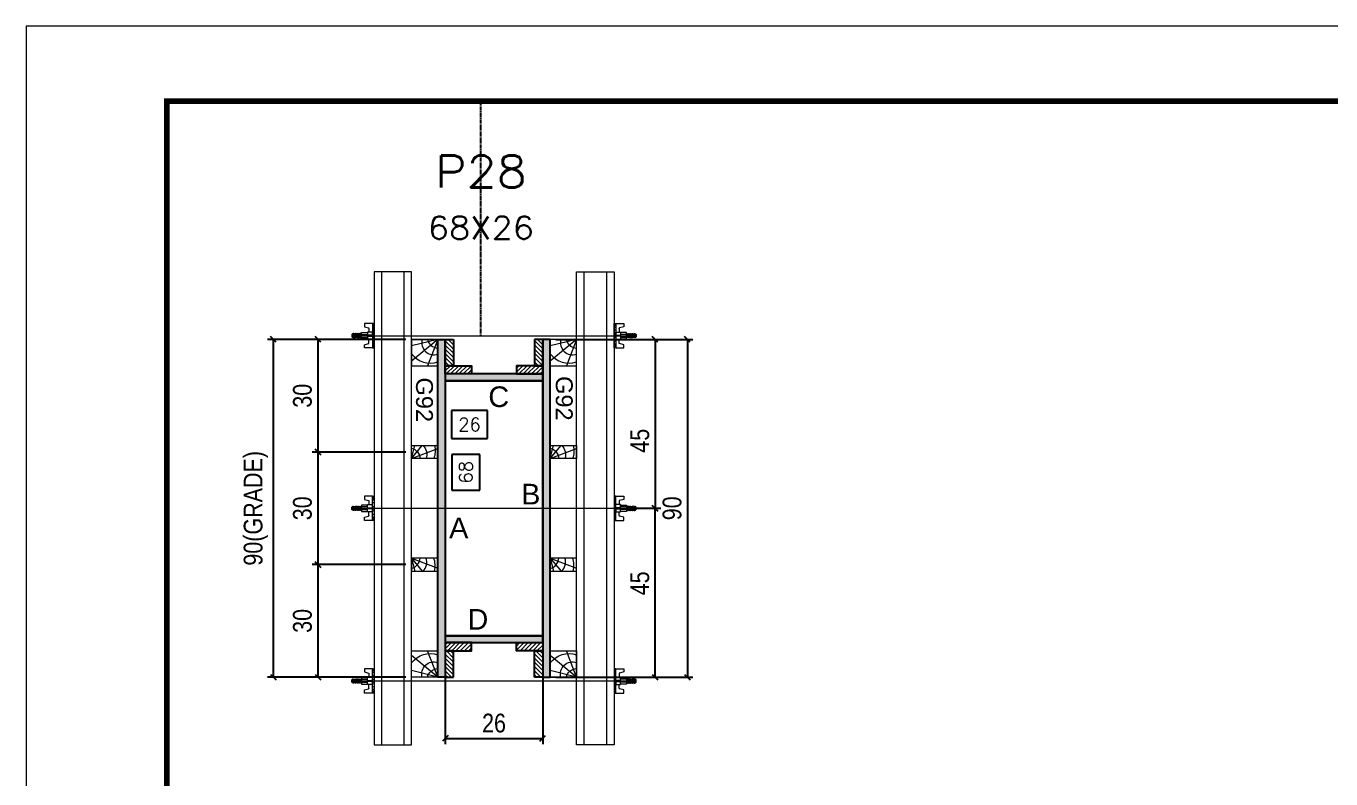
# Model space of a CAD drawing. Extents: x 808 to 7089, y -98 to 17032.
# Drawn here: x 808 to 1504, y 7443 to 7844 of the extents above; entities that cross this region are included whole.
import ezdxf
from ezdxf.enums import TextEntityAlignment as Align

# ---------------------------------------------------------------- set-up
doc = ezdxf.new("R2010")
doc.units = 0
doc.linetypes.add('DASHED', pattern=[0.75, 0.5, -0.25])
doc.linetypes.add('HIDDEN', pattern=[0.375, 0.25, -0.125])
for name, color, linetype in [('CHAPA', 1, 'Continuous'), ('Cota Seção (2x)', 241, 'Continuous'), ('MEIO_PONT', 93, 'Continuous'), ('Painéis', 200, 'Continuous'), ('SARRAFO', 251, 'Continuous'), ('Texto de Titulo', 7, 'Continuous'), ('Texto Qtd Sarr', 242, 'Continuous'), ('TEXTO_GERAL', 7, 'Continuous')]:
    doc.layers.add(name, color=color, linetype=linetype)
for name, color, linetype, lineweight in [('Folhas', 255, 'Continuous', 9), ('Hachura', 251, 'Continuous', 9), ('Madeira', 126, 'Continuous', 18), ('Perfil Metálico', 224, 'Continuous', 18), ('SARRAFO DE PRESSAO', 251, 'DASHED', 9), ('Texto Seção', 7, 'Continuous', 15)]:
    doc.layers.add(name, color=color, linetype=linetype, lineweight=lineweight)
doc.styles.add('ARIAL', font='arial.ttf')
doc.styles.add('COTA TECNICA 2X', font='techl___.ttf', dxfattribs={"height": 10})
doc.styles.add('ROMANS', font='romans.shx')
doc.styles.add('SANSSERIF', font='sas_____.pfb')
doc.dimstyles.new('SECAO PILAR', dxfattribs={"dimtxt": 10, "dimasz": 3, "dimexe": 3, "dimexo": 3, "dimgap": 3, "dimtad": 1, "dimdec": 1, "dimlfac": 0.5, "dimzin": 12, "dimdsep": 46, "dimtxsty": 'COTA TECNICA 2X', "dimblk1": 'OBLIQUE', "dimblk2": 'OBLIQUE', "dimsah": 1, "dimcen": 0.9, "dimclrd": 256, "dimclre": 256, "dimclrt": 256, "dimadec": 1, "dimazin": 3, "dimtfac": 1, "dimtdec": 1, "dimtmove": 0, "dimatfit": 3, "dimfxl": 1, "dimtolj": 1, "dimtzin": 12, "dimarcsym": 0})
doc.dimstyles.new('SECÇÃO 2', dxfattribs={"dimtxt": 7, "dimasz": 6, "dimexe": 0.18, "dimexo": 2, "dimgap": -4, "dimtad": 3, "dimdec": 1, "dimlfac": 0.5, "dimzin": 12, "dimdsep": 46, "dimtxsty": 'ROMANS', "dimblk": 'ARCHTICK', "dimcen": 0.09, "dimse1": 1, "dimse2": 1, "dimsd1": 1, "dimsd2": 1, "dimclrd": 180, "dimclre": 5, "dimclrt": 1, "dimadec": 0, "dimazin": 3, "dimtfac": 1, "dimtdec": 1, "dimtofl": 0, "dimtmove": 0, "dimatfit": 3, "dimldrblk": 'ARCHTICK', "dimfxl": 1, "dimtolj": 1, "dimtzin": 0, "dimarcsym": 0})

# ---------------------------------------------------------------- blocks, each defined once
blk = doc.blocks.new('9999999999')
at = {"layer": 'Folhas'}
blk.add_lwpolyline([(98138.98, 34190.21), (99623.98, 34190.21), (99623.98, 35240.21), (98138.98, 35240.21)], close=True, dxfattribs=at)
at = {"layer": 'Folhas', "color": 30, "const_width": 3}
blk.add_lwpolyline([(98213.98, 34230.21), (99583.98, 34230.21), (99583.98, 35200.21), (98213.98, 35200.21)], close=True, dxfattribs=at)
blk = doc.blocks.new('titulo1')
at = {"layer": 'Defpoints', "color": 252, "linetype": 'HIDDEN', "ltscale": 2}
blk.add_line((0, 0), (0, 125), dxfattribs=at)
at = {"layer": 'Defpoints', "style": 'ROMANS', "oblique": 15}
blk.add_attdef('FOLHA', text='', height=10, dxfattribs=at).set_placement((0, 15.58), align=Align.MIDDLE_CENTER)
at = {"layer": 'Texto Qtd Sarr', "color": 3, "style": 'ROMANS', "oblique": 15}
for tag, height, p in [('TITULO', 17, (0, 71.45)), ('SEÇÃO', 12, (0, 41.55))]:
    blk.add_attdef(tag, text='', height=height, dxfattribs=at).set_placement(p, align=Align.MIDDLE_CENTER)
blk = doc.blocks.new('*D763')
at = {"layer": 'Cota Seção (2x)', "color": 180, "lineweight": -2, "transparency": 16777216}
for p, q in [((1050.2, 7615.61), (1035.2, 7615.61)), ((1035.2, 7615.61), (1035.2, 7596.61)), ((1050.2, 7596.61), (1050.2, 7615.61)), ((1035.2, 7596.61), (1050.2, 7596.61))]:
    blk.add_line(p, q, dxfattribs=at)
at = {"layer": 'Defpoints', "color": 0, "transparency": 16777216}
for p in [(1031.72, 7654.87), (1031.72, 7518.87), (1054.2, 7518.87)]:
    blk.add_point(p, dxfattribs=at)
at = {"layer": 'Cota Seção (2x)', "color": 1, "transparency": 16777216, "insert": (1042.7, 7606.11), "char_height": 7, "attachment_point": 5, "rotation": 90, "style": 'ROMANS'}
blk.add_mtext('\\A1;68', dxfattribs=at)
blk = doc.blocks.new('_ArchTick')
at = {"color": 0, "linetype": 'ByBlock', "const_width": 0.15}
blk.add_lwpolyline([(-0.5, -0.5), (0.5, 0.5)], dxfattribs=at)
blk = doc.blocks.new('*D764')
at = {"layer": 'Cota Seção (2x)', "color": 180, "lineweight": -2, "transparency": 16777216}
for p, q in [((1054.31, 7639.08), (1034.97, 7639.08)), ((1034.97, 7639.08), (1034.97, 7624.08)), ((1054.31, 7624.08), (1054.31, 7639.08)), ((1034.97, 7624.08), (1054.31, 7624.08))]:
    blk.add_line(p, q, dxfattribs=at)
at = {"layer": 'Defpoints', "color": 0, "transparency": 16777216}
for p in [(1031.72, 7654.87), (1083.72, 7654.87), (1083.72, 7620.08)]:
    blk.add_point(p, dxfattribs=at)
at = {"layer": 'Cota Seção (2x)', "color": 1, "transparency": 16777216, "insert": (1044.64, 7631.58), "char_height": 7, "attachment_point": 5, "style": 'ROMANS'}
blk.add_mtext('\\A1;26', dxfattribs=at)
blk = doc.blocks.new('_Oblique')
at = {"color": 0, "linetype": 'ByBlock', "lineweight": -2}
blk.add_line((-0.5, -0.5), (0.5, 0.5), dxfattribs=at)
blk = doc.blocks.new('*D1759')
at = {"layer": 'Cota Seção (2x)', "lineweight": -2, "transparency": 16777216}
for p, q in [((1031.72, 7512.27), (1031.72, 7461.24)), ((1083.72, 7512.27), (1083.72, 7461.24)), ((1031.72, 7464.24), (1083.72, 7464.24))]:
    blk.add_line(p, q, dxfattribs=at)
at = {"layer": 'Defpoints', "color": 0, "transparency": 16777216}
for p in [(1031.72, 7515.27), (1083.72, 7515.27), (1083.72, 7464.24)]:
    blk.add_point(p, dxfattribs=at)
at = {"layer": 'Cota Seção (2x)', "lineweight": -2, "transparency": 16777216, "xscale": 3, "yscale": 3, "zscale": 3, "rotation": 180}
blk.add_blockref('_Oblique', (1031.72, 7464.24), dxfattribs=at)
at = {"layer": 'Cota Seção (2x)', "lineweight": -2, "transparency": 16777216, "xscale": 3, "yscale": 3, "zscale": 3}
blk.add_blockref('_Oblique', (1083.72, 7464.24), dxfattribs=at)
at = {"layer": 'Cota Seção (2x)', "transparency": 16777216, "insert": (1057.72, 7472.34), "char_height": 10, "attachment_point": 5, "style": 'COTA TECNICA 2X'}
blk.add_mtext('\\A1;26', dxfattribs=at)
blk = doc.blocks.new('*D765')
at = {"layer": 'Cota Seção (2x)', "lineweight": -2, "transparency": 16777216}
for p, q in [((1010.72, 7676.87), (936.95, 7676.87)), ((939.95, 7676.87), (939.95, 7496.87)), ((1010.72, 7496.87), (936.95, 7496.87))]:
    blk.add_line(p, q, dxfattribs=at)
at = {"layer": 'Defpoints', "color": 0, "transparency": 16777216}
for p in [(1013.72, 7676.87), (939.95, 7496.87), (1013.72, 7496.87)]:
    blk.add_point(p, dxfattribs=at)
at = {"layer": 'Cota Seção (2x)', "lineweight": -2, "transparency": 16777216, "xscale": 3, "yscale": 3, "zscale": 3}
for p, rotation in [((939.95, 7676.87), 90), ((939.95, 7496.87), 270)]:
    blk.add_blockref('_Oblique', p, dxfattribs=dict(at, rotation=rotation))
at = {"layer": 'Cota Seção (2x)', "transparency": 16777216, "insert": (930.73, 7586.87), "char_height": 10, "attachment_point": 5, "rotation": 90, "style": 'COTA TECNICA 2X'}
blk.add_mtext('\\A1;90(GRADE)', dxfattribs=at)
blk = doc.blocks.new('*D766')
at = {"layer": 'Cota Seção (2x)', "lineweight": -2, "transparency": 16777216}
for p, q in [((1010.72, 7556.87), (960.79, 7556.87)), ((963.79, 7556.87), (963.79, 7496.87)), ((1010.72, 7496.87), (960.79, 7496.87))]:
    blk.add_line(p, q, dxfattribs=at)
at = {"layer": 'Defpoints', "color": 0, "transparency": 16777216}
for p in [(1013.72, 7556.87), (963.79, 7496.87), (1013.72, 7496.87)]:
    blk.add_point(p, dxfattribs=at)
at = {"layer": 'Cota Seção (2x)', "lineweight": -2, "transparency": 16777216, "xscale": 3, "yscale": 3, "zscale": 3}
for p, rotation in [((963.79, 7556.87), 90), ((963.79, 7496.87), 270)]:
    blk.add_blockref('_Oblique', p, dxfattribs=dict(at, rotation=rotation))
at = {"layer": 'Cota Seção (2x)', "transparency": 16777216, "insert": (955.57, 7526.87), "char_height": 10, "attachment_point": 5, "rotation": 90, "style": 'COTA TECNICA 2X'}
blk.add_mtext('\\A1;30', dxfattribs=at)
blk = doc.blocks.new('*D767')
at = {"layer": 'Cota Seção (2x)', "lineweight": -2, "transparency": 16777216}
for p, q in [((1010.72, 7676.87), (960.79, 7676.87)), ((963.79, 7676.87), (963.79, 7616.87)), ((1010.72, 7616.87), (960.79, 7616.87))]:
    blk.add_line(p, q, dxfattribs=at)
at = {"layer": 'Defpoints', "color": 0, "transparency": 16777216}
for p in [(1013.72, 7676.87), (963.79, 7616.87), (1013.72, 7616.87)]:
    blk.add_point(p, dxfattribs=at)
at = {"layer": 'Cota Seção (2x)', "lineweight": -2, "transparency": 16777216, "xscale": 3, "yscale": 3, "zscale": 3}
for p, rotation in [((963.79, 7676.87), 90), ((963.79, 7616.87), 270)]:
    blk.add_blockref('_Oblique', p, dxfattribs=dict(at, rotation=rotation))
at = {"layer": 'Cota Seção (2x)', "transparency": 16777216, "insert": (955.57, 7646.87), "char_height": 10, "attachment_point": 5, "rotation": 90, "style": 'COTA TECNICA 2X'}
blk.add_mtext('\\A1;30', dxfattribs=at)
blk = doc.blocks.new('*D768')
at = {"layer": 'Cota Seção (2x)', "lineweight": -2, "transparency": 16777216}
for p, q in [((1010.72, 7616.87), (960.79, 7616.87)), ((963.79, 7616.87), (963.79, 7556.87)), ((1010.72, 7556.87), (960.79, 7556.87))]:
    blk.add_line(p, q, dxfattribs=at)
at = {"layer": 'Defpoints', "color": 0, "transparency": 16777216}
for p in [(1013.72, 7616.87), (963.79, 7556.87), (1013.72, 7556.87)]:
    blk.add_point(p, dxfattribs=at)
at = {"layer": 'Cota Seção (2x)', "lineweight": -2, "transparency": 16777216, "xscale": 3, "yscale": 3, "zscale": 3}
for p, rotation in [((963.79, 7616.87), 90), ((963.79, 7556.87), 270)]:
    blk.add_blockref('_Oblique', p, dxfattribs=dict(at, rotation=rotation))
at = {"layer": 'Cota Seção (2x)', "transparency": 16777216, "insert": (955.57, 7586.87), "char_height": 10, "attachment_point": 5, "rotation": 90, "style": 'COTA TECNICA 2X'}
blk.add_mtext('\\A1;30', dxfattribs=at)
blk = doc.blocks.new('*D769')
at = {"layer": 'Cota Seção (2x)', "lineweight": -2, "transparency": 16777216}
for p, q in [((1090.72, 7676.87), (1163.83, 7676.87)), ((1160.83, 7676.87), (1160.83, 7496.87)), ((1090.72, 7496.87), (1163.83, 7496.87))]:
    blk.add_line(p, q, dxfattribs=at)
at = {"layer": 'Defpoints', "color": 0, "transparency": 16777216}
for p in [(1087.72, 7676.87), (1087.72, 7496.87), (1160.83, 7496.87)]:
    blk.add_point(p, dxfattribs=at)
at = {"layer": 'Cota Seção (2x)', "lineweight": -2, "transparency": 16777216, "xscale": 3, "yscale": 3, "zscale": 3}
for p, rotation in [((1160.83, 7676.87), 90), ((1160.83, 7496.87), 270)]:
    blk.add_blockref('_Oblique', p, dxfattribs=dict(at, rotation=rotation))
at = {"layer": 'Cota Seção (2x)', "transparency": 16777216, "insert": (1152.7, 7586.87), "char_height": 10, "attachment_point": 5, "rotation": 90, "style": 'COTA TECNICA 2X'}
blk.add_mtext('\\A1;90', dxfattribs=at)
blk = doc.blocks.new('*D770')
at = {"layer": 'Cota Seção (2x)', "lineweight": -2, "transparency": 16777216}
for p, q in [((1124.72, 7676.87), (1146.63, 7676.87)), ((1143.63, 7676.87), (1143.63, 7586.88)), ((1124.72, 7586.88), (1146.63, 7586.88))]:
    blk.add_line(p, q, dxfattribs=at)
at = {"layer": 'Defpoints', "color": 0, "transparency": 16777216}
for p in [(1121.72, 7676.87), (1121.72, 7586.88), (1143.63, 7586.88)]:
    blk.add_point(p, dxfattribs=at)
at = {"layer": 'Cota Seção (2x)', "lineweight": -2, "transparency": 16777216, "xscale": 3, "yscale": 3, "zscale": 3}
for p, rotation in [((1143.63, 7676.87), 90), ((1143.63, 7586.88), 270)]:
    blk.add_blockref('_Oblique', p, dxfattribs=dict(at, rotation=rotation))
at = {"layer": 'Cota Seção (2x)', "transparency": 16777216, "insert": (1135.52, 7622.88), "char_height": 10, "attachment_point": 5, "rotation": 90, "style": 'COTA TECNICA 2X'}
blk.add_mtext('\\A1;45', dxfattribs=at)
blk = doc.blocks.new('*D771')
at = {"layer": 'Cota Seção (2x)', "lineweight": -2, "transparency": 16777216}
for p, q in [((1124.72, 7586.88), (1146.63, 7586.88)), ((1143.63, 7496.87), (1143.63, 7586.88)), ((1124.72, 7496.87), (1146.63, 7496.87))]:
    blk.add_line(p, q, dxfattribs=at)
at = {"layer": 'Defpoints', "color": 0, "transparency": 16777216}
for p in [(1121.72, 7586.88), (1143.63, 7586.88), (1121.72, 7496.87)]:
    blk.add_point(p, dxfattribs=at)
at = {"layer": 'Cota Seção (2x)', "lineweight": -2, "transparency": 16777216, "xscale": 3, "yscale": 3, "zscale": 3}
for p, rotation in [((1143.63, 7586.88), 90), ((1143.63, 7496.87), 270)]:
    blk.add_blockref('_Oblique', p, dxfattribs=dict(at, rotation=rotation))
at = {"layer": 'Cota Seção (2x)', "transparency": 16777216, "insert": (1135.52, 7546.88), "char_height": 10, "attachment_point": 5, "rotation": 90, "style": 'COTA TECNICA 2X'}
blk.add_mtext('\\A1;45', dxfattribs=at)
blk = doc.blocks.new('C')
at = {"layer": 'Hachura', "color": 0}
for p, q in [((0, 3.22), (0, -3.22)), ((0.45, 3.22), (0, 3.22)), ((0.46, 3.16), (0, 3.16)), ((0.46, 3.05), (0, 3.05)), ((0.46, 2.88), (0, 2.88)), ((0, 2.75), (0, -1.16)), ((0.46, 2.65), (0, 2.65)), ((0.46, 2.23), (0, 2.23)), ((0.46, 1.51), (0, 1.51)), ((0.39, 0.49), (0.17, 0.49)), ((0.45, -3.23), (0.45, 3.22)), ((0.45, 3.22), (2.58, 3.22)), ((1.74, 0.97), (0.45, 0.97)), ((1.45, 0.1), (0.45, 0.1)), ((1.35, 1.94), (1.35, 0.96)), ((2.58, 2.39), (1.47, 2.09)), ((1.74, -0.97), (1.74, 0.97)), ((1.74, 0.97), (1.74, 0.84)), ((1.74, 0.97), (1.74, 0.84)), ((1.74, 0.84), (3.35, 0.84)), ((3.35, 0.45), (1.74, 0.45)), ((2.58, 3.22), (2.58, 2.39)), ((3.32, 0.84), (3.32, -0.84)), ((3.35, 0.84), (3.35, -0.84)), ((3.68, 0.45), (3.35, 0.45)), ((3.84, -0.52), (3.35, 0.45)), ((3.35, 0.06), (3.67, -0.57)), ((3.68, 0.45), (4.16, -0.52)), ((3.72, 0.5), (4.25, -0.57)), ((4.37, -0.55), (3.83, 0.53)), ((4.15, 0.45), (3.93, 0.45)), ((4.42, -0.52), (3.93, 0.45)), ((4.15, 0.45), (4.26, 0.45)), ((4.26, 0.45), (4.74, -0.52)), ((4.3, 0.5), (4.83, -0.57)), ((4.95, -0.55), (4.41, 0.53)), ((4.51, 0.45), (4.84, 0.45)), ((5, -0.52), (4.51, 0.45)), ((4.84, 0.45), (5.32, -0.52)), ((4.88, 0.5), (5.41, -0.57)), ((5.53, -0.55), (4.99, 0.53)), ((5.58, -0.52), (5.09, 0.45)), ((5.42, 0.45), (5.09, 0.45)), ((5.58, -0.52), (5.09, 0.45)), ((5.42, 0.45), (5.74, -0.19)), ((5.46, 0.5), (5.74, -0.07)), ((5.74, 0.19), (5.57, 0.53)), ((5.74, 0.32), (5.68, 0.45)), ((5.68, 0.45), (5.74, 0.45)), ((5.74, 0.45), (5.9, 0.29)), ((5.74, 0.45), (5.74, -0.52)), ((5.9, -0.36), (5.9, 0.29)), ((0.45, 0), (0, 0)), ((0.46, -1.52), (0, -1.52)), ((0.46, -2.23), (0, -2.23)), ((0.46, -2.65), (0, -2.65)), ((0.46, -2.88), (0, -2.88)), ((0.46, -3.05), (0, -3.05)), ((0.46, -3.16), (0, -3.16)), ((0, -3.22), (2.57, -3.22)), ((0.08, -0.48), (0.29, -0.48)), ((0.29, -0.48), (0.4, -0.48)), ((0.45, 0), (0.45, -0.97)), ((0.45, -0.16), (1.45, -0.16)), ((0.45, -0.65), (0.45, -0.32)), ((0.45, -3.23), (0.45, -0.65)), ((0.45, -0.97), (1.74, -0.97)), ((1.35, -1.94), (1.35, -0.97)), ((2.58, -2.39), (1.47, -2.1)), ((3.35, -0.32), (1.74, -0.32)), ((3.35, -0.84), (1.74, -0.84)), ((2.58, -3.23), (2.58, -2.39)), ((3.35, -0.07), (3.58, -0.52)), ((3.35, -0.52), (3.58, -0.52)), ((3.84, -0.52), (4.16, -0.52)), ((4.42, -0.52), (4.74, -0.52)), ((4.63, -0.52), (4.74, -0.52)), ((5, -0.52), (5.32, -0.52)), ((5.58, -0.52), (5.74, -0.52)), ((5.74, -0.52), (5.9, -0.36)), ((5.74, -0.52), (5.74, -0.52))]:
    blk.add_line(p, q, dxfattribs=at)
for centre, radius, start, end in [((1.52, 1.94), 0.161, 104.7436, 180), ((1.44, -0.03), 0.129, 272.695, 87.305), ((3.81, 0.39), 0.143, 25.5688, 154.4312), ((4.39, 0.39), 0.143, 25.5688, 154.4312), ((4.97, 0.39), 0.143, 25.5688, 154.4312), ((5.55, 0.39), 0.143, 25.5688, 154.4312), ((0.17, -0.37), 0.174, 221.744, 317.8592), ((1.52, -1.94), 0.161, 180, 255.2564), ((3.71, -0.4), 0.174, 222.1408, 318.256), ((4.29, -0.4), 0.174, 222.1408, 318.256), ((4.87, -0.4), 0.174, 222.1408, 318.256), ((5.45, -0.4), 0.174, 222.1408, 318.256), ((5.61, -0.4), 0.174, 317.8592, 318.256)]:
    blk.add_arc(centre, radius, start, end, dxfattribs=at)
blk = doc.blocks.new('PONTALETE')
at = {"layer": 'Madeira'}
for q in [(2.71, 7), (7, 5.76), (7, 1.74)]:
    blk.add_line((0, 0), q, dxfattribs=at)
blk.add_lwpolyline([(0, 0), (7, 0), (7, 7), (0, 7)], close=True, dxfattribs=at)
for centre, radius, start, end in [((2.04, 0.06), 6.23, 37.2818, 109.0913), ((1.09, 0.9), 3.19, 343.603, 109.9847), ((-0.21, -0.78), 3.09, 14.6322, 86.0383)]:
    blk.add_arc(centre, radius, start, end, dxfattribs=at)
blk = doc.blocks.new('MEIO PONTALETE')
at = {"layer": 'Madeira'}
for q in [(2.71, 7), (3.5, 2.88), (3.5, 0.87)]:
    blk.add_line((0, 0), q, dxfattribs=at)
blk.add_lwpolyline([(0, 0), (3.5, 0), (3.5, 7), (0, 7)], close=True, dxfattribs=at)
for centre, radius, start, end in [((2.04, 0.06), 6.23, 76.4499, 109.0913), ((1.09, 0.9), 3.19, 40.9063, 109.9847), ((-0.21, -0.78), 3.09, 14.6322, 86.0383)]:
    blk.add_arc(centre, radius, start, end, dxfattribs=at)

msp = doc.modelspace()

# ---------------------------------------------------------------- hatches: boundary and pattern name
at = {"layer": 'Hachura'}
h = msp.add_hatch(color=256, dxfattribs=at)
h.dxf.hatch_style = 1
h.paths.add_polyline_path([(1031.72, 7496.87), (1027.72, 7496.87), (1027.72, 7676.87), (1031.72, 7676.87)])
h = msp.add_hatch(color=256, dxfattribs=at)
h.dxf.hatch_style = 1
h.paths.add_polyline_path([(1031.72, 7496.87), (1027.72, 7496.87), (1027.72, 7676.87), (1031.72, 7676.87)])
h = msp.add_hatch(dxfattribs=at)
h.set_pattern_fill('ANSI31', color=256, scale=0.5, angle=90, style=0)
h.set_pattern_definition([(135, (-21859.6836, 16800.8262), (-1.12253202, -1.12253202), [])])
h.paths.add_polyline_path([(1031.72, 7662.87), (1036.12, 7662.87), (1036.12, 7676.87), (1031.72, 7676.87)])
h = msp.add_hatch(dxfattribs=at)
h.set_pattern_fill('ANSI31', color=256, scale=0.5, angle=90, style=0)
h.set_pattern_definition([(135, (-21845.6836, 16800.8262), (-1.12253202, -1.12253202), [])])
h.paths.add_polyline_path([(1083.72, 7662.87), (1079.32, 7662.87), (1079.32, 7676.87), (1083.72, 7676.87)])
h = msp.add_hatch(color=256, dxfattribs=at)
h.dxf.hatch_style = 1
h.paths.add_polyline_path([(1083.72, 7496.87), (1087.72, 7496.87), (1087.72, 7676.87), (1083.72, 7676.87)])
h = msp.add_hatch(color=256, dxfattribs=at)
h.dxf.hatch_style = 1
h.paths.add_polyline_path([(1083.72, 7496.87), (1087.72, 7496.87), (1087.72, 7676.87), (1083.72, 7676.87)])
h = msp.add_hatch(dxfattribs=at)
h.set_pattern_fill('ANSI31', color=256, scale=0.5, style=0)
h.set_pattern_definition([(45, (10534.6764, 30442.6825), (-1.12253202, 1.12253202), [])])
h.paths.add_polyline_path([(1045.72, 7658.47), (1045.72, 7662.87), (1031.72, 7662.87), (1031.72, 7658.47)])
h = msp.add_hatch(dxfattribs=at)
h.set_pattern_fill('ANSI31', color=256, scale=0.5, style=0)
h.set_pattern_definition([(45, (10548.6764, 30442.6825), (-1.12253202, 1.12253202), [])])
h.paths.add_polyline_path([(1069.72, 7658.47), (1069.72, 7662.87), (1083.72, 7662.87), (1083.72, 7658.47)])
h = msp.add_hatch(color=256, dxfattribs=at)
h.dxf.hatch_style = 1
h.paths.add_polyline_path([(1031.72, 7658.47), (1031.72, 7654.87), (1083.72, 7654.87), (1083.72, 7658.47)])
h = msp.add_hatch(color=256, dxfattribs=at)
h.dxf.hatch_style = 1
h.paths.add_polyline_path([(1031.72, 7658.47), (1031.72, 7654.87), (1083.72, 7654.87), (1083.72, 7658.47)])
h = msp.add_hatch(color=256, dxfattribs=at)
h.dxf.hatch_style = 1
h.paths.add_polyline_path([(1031.72, 7518.87), (1031.72, 7515.27), (1083.72, 7515.27), (1083.72, 7518.87)])
h = msp.add_hatch(color=256, dxfattribs=at)
h.dxf.hatch_style = 1
h.paths.add_polyline_path([(1031.72, 7518.87), (1031.72, 7515.27), (1083.72, 7515.27), (1083.72, 7518.87)])
h = msp.add_hatch(dxfattribs=at)
h.set_pattern_fill('ANSI31', color=256, scale=0.5, style=0)
h.set_pattern_definition([(45, (10534.6764, 30406.6825), (-1.12253202, 1.12253202), [])])
h.paths.add_polyline_path([(1045.72, 7515.27), (1045.72, 7510.87), (1031.72, 7510.87), (1031.72, 7515.27)])
h = msp.add_hatch(dxfattribs=at)
h.set_pattern_fill('ANSI31', color=256, scale=0.5, angle=90, style=0)
h.set_pattern_definition([(135, (-21859.6836, 16999.8262), (-1.12253202, -1.12253202), [])])
h.paths.add_polyline_path([(1031.72, 7510.87), (1036.12, 7510.87), (1036.12, 7496.87), (1031.72, 7496.87)])
h = msp.add_hatch(dxfattribs=at)
h.set_pattern_fill('ANSI31', color=256, scale=0.5, style=0)
h.set_pattern_definition([(45, (10548.6764, 30406.6825), (-1.12253202, 1.12253202), [])])
h.paths.add_polyline_path([(1069.72, 7515.27), (1069.72, 7510.87), (1083.72, 7510.87), (1083.72, 7515.27)])
h = msp.add_hatch(dxfattribs=at)
h.set_pattern_fill('ANSI31', color=256, scale=0.5, angle=90, style=0)
h.set_pattern_definition([(135, (-21845.6836, 16999.8262), (-1.12253202, -1.12253202), [])])
h.paths.add_polyline_path([(1083.72, 7510.87), (1079.32, 7510.87), (1079.32, 7496.87), (1083.72, 7496.87)])

# ---------------------------------------------------------------- linework, layer by layer
at = {"layer": 'CHAPA'}
for points in [[(1031.72, 7496.87), (1027.72, 7496.87), (1027.72, 7676.87), (1031.72, 7676.87)], [(1031.72, 7496.87), (1027.72, 7496.87), (1027.72, 7676.87), (1031.72, 7676.87)], [(1083.72, 7496.87), (1087.72, 7496.87), (1087.72, 7676.87), (1083.72, 7676.87)], [(1083.72, 7496.87), (1087.72, 7496.87), (1087.72, 7676.87), (1083.72, 7676.87)], [(1031.72, 7658.47), (1031.72, 7654.87), (1083.72, 7654.87), (1083.72, 7658.47)], [(1031.72, 7658.47), (1031.72, 7654.87), (1083.72, 7654.87), (1083.72, 7658.47)], [(1031.72, 7518.87), (1031.72, 7515.27), (1083.72, 7515.27), (1083.72, 7518.87)], [(1031.72, 7518.87), (1031.72, 7515.27), (1083.72, 7515.27), (1083.72, 7518.87)]]:
    msp.add_lwpolyline(points, close=True, dxfattribs=at)
at = {"layer": 'Hachura'}
for p, q in [((982.92, 7678.87), (1128.72, 7678.88)), ((982.92, 7586.88), (1128.72, 7586.87)), ((982.92, 7494.87), (1128.72, 7494.87))]:
    msp.add_line(p, q, dxfattribs=at)
at = {"layer": 'Madeira'}
for points in [[(1027.72, 7496.87), (1013.72, 7496.87), (1013.72, 7676.87), (1027.72, 7676.87)], [(1087.72, 7496.87), (1101.72, 7496.87), (1101.72, 7676.87), (1087.72, 7676.87)]]:
    msp.add_lwpolyline(points, close=True, dxfattribs=at)
at = {"layer": 'Painéis'}
msp.add_lwpolyline([(1083.72, 7654.87), (1031.72, 7654.87), (1031.72, 7518.87), (1083.72, 7518.87)], close=True, dxfattribs=at)
at = {"layer": 'Perfil Metálico'}
for points in [[(993.72, 7460.87), (1013.72, 7460.87), (1013.72, 7712.87), (993.72, 7712.87)], [(1009.72, 7712.87), (997.72, 7712.87), (997.72, 7460.87), (1009.72, 7460.87)], [(1121.72, 7460.87), (1101.72, 7460.87), (1101.72, 7712.87), (1121.72, 7712.87)], [(1105.72, 7712.87), (1117.72, 7712.87), (1117.72, 7460.87), (1105.72, 7460.87)]]:
    msp.add_lwpolyline(points, close=True, dxfattribs=at)
at = {"layer": 'SARRAFO'}
for points in [[(1036.12, 7676.87), (1036.12, 7662.87), (1031.72, 7662.87), (1031.72, 7676.87)], [(1079.32, 7676.87), (1079.32, 7662.87), (1083.72, 7662.87), (1083.72, 7676.87)], [(1031.72, 7662.87), (1045.72, 7662.87), (1045.72, 7658.47), (1031.72, 7658.47)], [(1083.72, 7662.87), (1069.72, 7662.87), (1069.72, 7658.47), (1083.72, 7658.47)], [(1031.72, 7510.87), (1045.72, 7510.87), (1045.72, 7515.27), (1031.72, 7515.27)], [(1036.12, 7496.87), (1036.12, 7510.87), (1031.72, 7510.87), (1031.72, 7496.87)], [(1083.72, 7510.87), (1069.72, 7510.87), (1069.72, 7515.27), (1083.72, 7515.27)], [(1079.32, 7496.87), (1079.32, 7510.87), (1083.72, 7510.87), (1083.72, 7496.87)]]:
    msp.add_lwpolyline(points, close=True, dxfattribs=at)

# ---------------------------------------------------------------- block references
at = {"layer": 'Hachura', "linetype": 'Continuous', "yscale": 2, "zscale": 2}
for p, xscale, rotation in [((993.72, 7678.87), 2, 179.9999999999999), ((1121.72, 7678.87), -2, 180)]:
    msp.add_blockref('C', p, dxfattribs=dict(at, xscale=xscale, rotation=rotation))
for p, xscale in [((993.72, 7586.88), -2), ((1121.72, 7586.88), 2), ((993.72, 7494.87), -2), ((1121.72, 7494.87), 2)]:
    msp.add_blockref('C', p, dxfattribs=dict(at, xscale=xscale))
at = {"layer": 'MEIO_PONT'}
for name, p, xscale, yscale, zscale, rotation in [('PONTALETE', (1027.72, 7676.87), 2, 2, 2, 179.9999999999999), ('PONTALETE', (1101.72, 7676.87), 2, 2, 2, 179.9999999999999), ('MEIO PONTALETE', (1013.72, 7613.37), -1.999999997962732, 1.999999997962732, 1.999999997962732, 270), ('MEIO PONTALETE', (1087.72, 7613.37), -1.999999997962732, 1.999999997962732, 1.999999997962732, 270), ('MEIO PONTALETE', (1013.72, 7560.37), 1.999999997962732, 1.999999997962732, 1.999999997962732, 270), ('MEIO PONTALETE', (1087.72, 7560.37), 1.999999997962732, 1.999999997962732, 1.999999997962732, 270)]:
    msp.add_blockref(name, p, dxfattribs=dict(at, xscale=xscale, yscale=yscale, zscale=zscale, rotation=rotation))
at = {"layer": 'MEIO_PONT', "xscale": -2, "yscale": 2, "zscale": 2}
for p in [(1027.72, 7496.87), (1101.72, 7496.87)]:
    msp.add_blockref('PONTALETE', p, dxfattribs=at)
at = {"layer": 'SARRAFO DE PRESSAO', "color": 6, "linetype": 'ByBlock'}
msp.add_blockref('9999999999', (-97330.81, -27396.33), dxfattribs=at)
at = {"layer": 'Texto Seção'}
ref = msp.add_blockref('titulo1', (1050.72, 7678.88), dxfattribs=at)
ref.add_attrib('TITULO', 'P28', dxfattribs={"layer": 'Texto de Titulo', "color": 7, "height": 17, "style": 'ROMANS', "width": 1.1}).set_placement((1050.72, 7766.38), align=Align.MIDDLE_CENTER)
ref.add_attrib('SEÇÃO', '68X26', dxfattribs={"layer": 'Texto de Titulo', "color": 7, "height": 12, "style": 'ROMANS', "width": 1.1}).set_placement((1050.72, 7736.38), align=Align.MIDDLE_CENTER)

# ---------------------------------------------------------------- texts
at = {"layer": 'TEXTO_GERAL', "color": 0, "linetype": 'Continuous', "style": 'SANSSERIF'}
for p in [(1020.63, 7656.6), (1095.18, 7657.36)]:
    msp.add_text('G92', height=9, rotation=270, dxfattribs=at).set_placement(p, align=Align.MIDDLE_LEFT)
at = {"layer": 'TEXTO_GERAL', "style": 'ARIAL'}
for s, p in [('C', (1060.23, 7646.35)), ('B', (1077.33, 7594.43)), ('A', (1038.91, 7576.46)), ('D', (1049.11, 7527.7))]:
    msp.add_text(s, height=11, dxfattribs=at).set_placement(p, align=Align.MIDDLE_CENTER)

# ---------------------------------------------------------------- dimensions: what is measured, and where the dimension line sits
at = {"layer": 'Cota Seção (2x)', "color": 241}
dim = msp.add_linear_dim(base=(939.95, 7496.87), p1=(1013.72, 7676.87), p2=(1013.72, 7496.87), angle=270, text='<>(GRADE)', dimstyle='SECAO PILAR', dxfattribs=at)
dim.commit()
dim.dimension.update_dxf_attribs({"geometry": '*D765', "text_midpoint": (930.73, 7586.87)})
for base, p1, p2, picture, middle in [((963.79, 7616.87), (1013.72, 7676.87), (1013.72, 7616.87), '*D767', (955.57, 7646.87)), ((1160.83, 7496.87), (1087.72, 7676.87), (1087.72, 7496.87), '*D769', (1152.7, 7586.87)), ((963.79, 7556.87), (1013.72, 7616.87), (1013.72, 7556.87), '*D768', (955.57, 7586.87)), ((963.79, 7496.87), (1013.72, 7556.87), (1013.72, 7496.87), '*D766', (955.57, 7526.87))]:
    dim = msp.add_linear_dim(base=base, p1=p1, p2=p2, angle=270, dimstyle='SECAO PILAR', dxfattribs=at)
    dim.commit()
    dim.dimension.update_dxf_attribs({"geometry": picture, "text_midpoint": middle})
for base, p1, p2, angle, dimstyle, picture, middle in [((1143.63, 7586.88), (1121.72, 7676.87), (1121.72, 7586.88), 270, 'SECAO PILAR', '*D770', (1143.63, 7622.88)), ((1054.2, 7518.87), (1031.72, 7654.87), (1031.72, 7518.87), 270, 'SECÇÃO 2', '*D763', (1054.2, 7606.11)), ((1143.63, 7586.88), (1121.72, 7496.87), (1121.72, 7586.88), 90, 'SECAO PILAR', '*D771', (1143.63, 7546.88))]:
    dim = msp.add_linear_dim(base=base, p1=p1, p2=p2, angle=angle, dimstyle=dimstyle, dxfattribs=at)
    dim.commit()
    dim.dimension.update_dxf_attribs({"geometry": picture, "text_midpoint": middle, "dimtype": 160})
dim = msp.add_linear_dim(base=(1083.72, 7620.08), p1=(1031.72, 7654.87), p2=(1083.72, 7654.87), dimstyle='SECÇÃO 2', dxfattribs=at)
dim.commit()
dim.dimension.update_dxf_attribs({"geometry": '*D764', "text_midpoint": (1044.64, 7620.08), "dimtype": 160})
dim = msp.add_linear_dim(base=(1083.72, 7464.24), p1=(1031.72, 7515.27), p2=(1083.72, 7515.27), dimstyle='SECAO PILAR', dxfattribs=at)
dim.commit()
dim.dimension.update_dxf_attribs({"geometry": '*D1759', "text_midpoint": (1057.72, 7472.34)})

doc.saveas('drawing.dxf')
